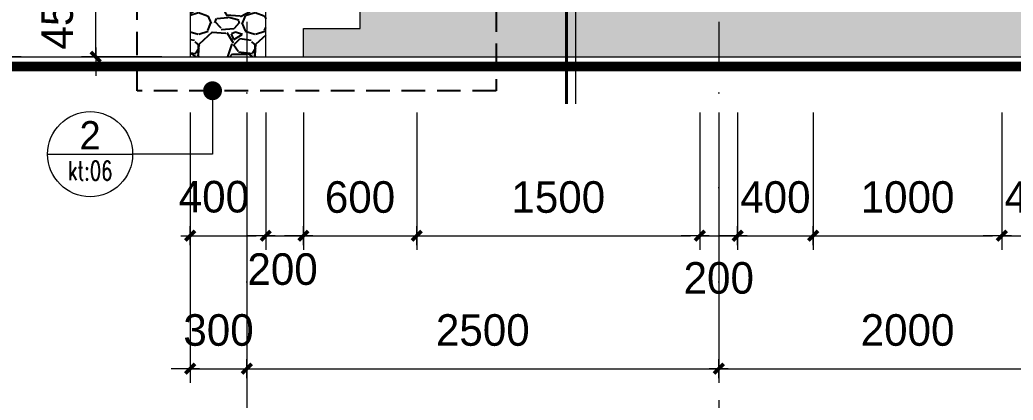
# Model space of a CAD drawing. Header units: millimetres. Extents: x 615730 to 2792744, y 139412 to 597571.
# Drawn here: x 1401812 to 1407072, y 288329 to 290341 of the extents above; entities that cross this region are included whole.
import ezdxf
from ezdxf.enums import TextEntityAlignment as Align

# ---------------------------------------------------------------- set-up
doc = ezdxf.new("R2010")
doc.units = ezdxf.units.MM
doc.header["$MEASUREMENT"] = 0
doc.header["$PDMODE"] = 34
doc.linetypes.add('DASHDOT', pattern=[1, 0.5, -0.25, 0, -0.25])
doc.linetypes.add('HIDDEN2', pattern=[0.1875, 0.125, -0.0625])
doc.layers.get('0').update_dxf_attribs({"lineweight": 5})
for name, color, linetype, lineweight in [('5-020', 5, 'Continuous', 15), ('CAT', 11, 'Continuous', 40), ('KT', 148, 'Continuous', 18), ('thay', 7, 'Continuous', 15), ('TIM TRUC', 149, 'DASHDOT', 9), ('VLIEU', 250, 'Continuous', 9)]:
    doc.layers.add(name, color=color, linetype=linetype, lineweight=lineweight)
for name, color, linetype in [('H', 252, 'Continuous'), ('TEXT', 2, 'Continuous'), ('thaydam', 42, 'Continuous')]:
    doc.layers.add(name, color=color, linetype=linetype)
doc.styles.add('DIM', font='txt.shx', dxfattribs={"height": 120})
doc.styles.add('Ghi chu', font='')
doc.styles.add('VNI-AVO', font='vni-roms.shx')
doc.styles.get('Ghi chu').set_extended_font_data('.VnAvantH')
doc.dimstyles.new('1-50b', dxfattribs={"dimtxt": 167, "dimasz": 50, "dimexe": 75, "dimexo": 150, "dimgap": 120, "dimtad": 1, "dimdec": 0, "dimzin": 12, "dimtxsty": 'VNI-AVO', "dimblk": ']', "dimcen": 0, "dimdle": 50, "dimclrd": 252, "dimclre": 252, "dimclrt": 2, "dimadec": 0, "dimazin": 0, "dimtfac": 1, "dimtdec": 0, "dimtix": 1, "dimtmove": 2, "dimatfit": 0, "dimldrblk": 'OPEN90', "dimfxl": 1, "dimlwd": -1, "dimlwe": -1, "dimarcsym": 0})
doc.dimstyles.new('XuanThuong', dxfattribs={"dimscale": 0, "dimtxt": 210, "dimasz": 100, "dimexe": 75, "dimexo": 0, "dimgap": 60, "dimtad": 1, "dimdec": 0, "dimtxsty": 'DIM', "dimblk1": 'ARCHTICK', "dimblk2": 'ARCHTICK', "dimsah": 1, "dimcen": 250, "dimdle": 100, "dimclrd": 256, "dimclre": 256, "dimclrt": 2, "dimadec": 0, "dimazin": 0, "dimtfac": 1, "dimtdec": 0, "dimtix": 1, "dimtmove": 2, "dimatfit": 3, "dimldrblk": 'DOT', "dimfxl": 1, "dimlwd": -1, "dimlwe": -1, "dimarcsym": 0})

# ---------------------------------------------------------------- blocks, each defined once
blk = doc.blocks.new(']')
for p, q in [((1, 0), (-1, 0)), ((0, 1), (0, -1))]:
    blk.add_line(p, q)
at = {"color": 9, "const_width": 0.4}
blk.add_lwpolyline([(-0.51, -0.51), (0.51, 0.51)], dxfattribs=at)
blk = doc.blocks.new('*D2158')
at = {"layer": 'DEFPOINTS', "color": 0, "ltscale": 10, "transparency": 16777216}
for p in [(1402713.7, 290000.4), (1403113.7, 290000.4), (1403113.7, 289199)]:
    blk.add_point(p, dxfattribs=at)
at = {"layer": 'KT', "color": 252, "ltscale": 10, "transparency": 16777216}
for p, q in [((1402713.7, 289850.4), (1402713.7, 289124)), ((1403113.7, 289850.4), (1403113.7, 289124)), ((1402763.7, 289199), (1403063.7, 289199))]:
    blk.add_line(p, q, dxfattribs=at)
at = {"layer": 'KT', "color": 252, "ltscale": 10, "transparency": 16777216, "xscale": 50, "yscale": 50, "zscale": 50, "rotation": 180}
blk.add_blockref(']', (1402713.7, 289199), dxfattribs=at)
at = {"layer": 'KT', "color": 252, "ltscale": 10, "transparency": 16777216, "xscale": 50, "yscale": 50, "zscale": 50}
blk.add_blockref(']', (1403113.7, 289199), dxfattribs=at)
at = {"layer": 'KT', "color": 2, "ltscale": 10, "transparency": 16777216, "insert": (1402839.2, 289404.2), "char_height": 167, "attachment_point": 5, "style": 'VNI-AVO'}
blk.add_mtext('400', dxfattribs=at)
blk = doc.blocks.new('_Open90')
at = {"color": 0, "linetype": 'ByBlock', "lineweight": -2}
for p, q in [((0, 0), (-1, 0)), ((-0.5, 0.5), (0, 0)), ((0, 0), (-0.5, -0.5))]:
    blk.add_line(p, q, dxfattribs=at)
blk = doc.blocks.new('*D2159')
at = {"layer": 'DEFPOINTS', "color": 0, "ltscale": 10, "transparency": 16777216}
for p in [(1403113.7, 290000.4), (1403313.2, 290000.4), (1403313.2, 289199)]:
    blk.add_point(p, dxfattribs=at)
at = {"layer": 'KT', "color": 252, "ltscale": 10, "transparency": 16777216}
for p, q in [((1403113.7, 289850.4), (1403113.7, 289124)), ((1403313.2, 289850.4), (1403313.2, 289124)), ((1403063.7, 289199), (1403013.7, 289199)), ((1403113.7, 289199), (1403313.2, 289199)), ((1403363.2, 289199), (1403413.2, 289199))]:
    blk.add_line(p, q, dxfattribs=at)
at = {"layer": 'KT', "color": 252, "ltscale": 10, "transparency": 16777216, "xscale": 50, "yscale": 50, "zscale": 50}
blk.add_blockref(']', (1403113.7, 289199), dxfattribs=at)
at = {"layer": 'KT', "color": 252, "ltscale": 10, "transparency": 16777216, "xscale": 50, "yscale": 50, "zscale": 50, "rotation": 180}
blk.add_blockref(']', (1403313.2, 289199), dxfattribs=at)
at = {"layer": 'KT', "color": 2, "ltscale": 10, "transparency": 16777216, "insert": (1403203, 289021.1), "char_height": 167, "attachment_point": 5, "style": 'VNI-AVO'}
blk.add_mtext('200', dxfattribs=at)
blk = doc.blocks.new('*D2160')
at = {"layer": 'DEFPOINTS', "color": 0, "ltscale": 10, "transparency": 16777216}
for p in [(1403313.2, 290000.4), (1403913.2, 290000.4), (1403913.2, 289199)]:
    blk.add_point(p, dxfattribs=at)
at = {"layer": 'KT', "color": 252, "ltscale": 10, "transparency": 16777216}
for p, q in [((1403313.2, 289850.4), (1403313.2, 289124)), ((1403913.2, 289850.4), (1403913.2, 289124)), ((1403263.2, 289199), (1403213.2, 289199)), ((1403313.2, 289199), (1403913.2, 289199)), ((1403963.2, 289199), (1404013.2, 289199))]:
    blk.add_line(p, q, dxfattribs=at)
at = {"layer": 'KT', "color": 252, "ltscale": 10, "transparency": 16777216, "xscale": 50, "yscale": 50, "zscale": 50}
blk.add_blockref(']', (1403313.2, 289199), dxfattribs=at)
at = {"layer": 'KT', "color": 252, "ltscale": 10, "transparency": 16777216, "xscale": 50, "yscale": 50, "zscale": 50, "rotation": 180}
blk.add_blockref(']', (1403913.2, 289199), dxfattribs=at)
at = {"layer": 'KT', "color": 2, "ltscale": 10, "transparency": 16777216, "insert": (1403613.2, 289402.5), "char_height": 167, "attachment_point": 5, "style": 'VNI-AVO'}
blk.add_mtext('600', dxfattribs=at)
blk = doc.blocks.new('*D2161')
at = {"layer": 'DEFPOINTS', "color": 0, "ltscale": 10, "transparency": 16777216}
for p in [(1403913.2, 290000.4), (1405413.2, 290000.4), (1405413.2, 289199)]:
    blk.add_point(p, dxfattribs=at)
at = {"layer": 'KT', "color": 252, "ltscale": 10, "transparency": 16777216}
for p, q in [((1403913.2, 289850.4), (1403913.2, 289124)), ((1405413.2, 289850.4), (1405413.2, 289124)), ((1403963.2, 289199), (1405363.2, 289199))]:
    blk.add_line(p, q, dxfattribs=at)
at = {"layer": 'KT', "color": 252, "ltscale": 10, "transparency": 16777216, "xscale": 50, "yscale": 50, "zscale": 50, "rotation": 180}
blk.add_blockref(']', (1403913.2, 289199), dxfattribs=at)
at = {"layer": 'KT', "color": 252, "ltscale": 10, "transparency": 16777216, "xscale": 50, "yscale": 50, "zscale": 50}
blk.add_blockref(']', (1405413.2, 289199), dxfattribs=at)
at = {"layer": 'KT', "color": 2, "ltscale": 10, "transparency": 16777216, "insert": (1404663.2, 289402.5), "char_height": 167, "attachment_point": 5, "style": 'VNI-AVO'}
blk.add_mtext('1500', dxfattribs=at)
blk = doc.blocks.new('*D2162')
at = {"layer": 'DEFPOINTS', "color": 0, "ltscale": 10, "transparency": 16777216}
for p in [(1405413.2, 290000.4), (1405613.2, 290000.4), (1405613.2, 289199)]:
    blk.add_point(p, dxfattribs=at)
at = {"layer": 'KT', "color": 252, "ltscale": 10, "transparency": 16777216}
for p, q in [((1405413.2, 289850.4), (1405413.2, 289124)), ((1405613.2, 289850.4), (1405613.2, 289124)), ((1405363.2, 289199), (1405313.2, 289199)), ((1405413.2, 289199), (1405613.2, 289199)), ((1405663.2, 289199), (1405713.2, 289199))]:
    blk.add_line(p, q, dxfattribs=at)
at = {"layer": 'KT', "color": 252, "ltscale": 10, "transparency": 16777216, "xscale": 50, "yscale": 50, "zscale": 50}
blk.add_blockref(']', (1405413.2, 289199), dxfattribs=at)
at = {"layer": 'KT', "color": 252, "ltscale": 10, "transparency": 16777216, "xscale": 50, "yscale": 50, "zscale": 50, "rotation": 180}
blk.add_blockref(']', (1405613.2, 289199), dxfattribs=at)
at = {"layer": 'KT', "color": 2, "ltscale": 10, "transparency": 16777216, "insert": (1405513.2, 288974.5), "char_height": 167, "attachment_point": 5, "style": 'VNI-AVO'}
blk.add_mtext('200', dxfattribs=at)
blk = doc.blocks.new('*D2163')
at = {"layer": 'DEFPOINTS', "color": 0, "ltscale": 10, "transparency": 16777216}
for p in [(1405613.2, 290000.4), (1406013.2, 290000.4), (1406013.2, 289199)]:
    blk.add_point(p, dxfattribs=at)
at = {"layer": 'KT', "color": 252, "ltscale": 10, "transparency": 16777216}
for p, q in [((1405613.2, 289850.4), (1405613.2, 289124)), ((1406013.2, 289850.4), (1406013.2, 289124)), ((1405563.2, 289199), (1405513.2, 289199)), ((1405613.2, 289199), (1406013.2, 289199)), ((1406063.2, 289199), (1406113.2, 289199))]:
    blk.add_line(p, q, dxfattribs=at)
at = {"layer": 'KT', "color": 252, "ltscale": 10, "transparency": 16777216, "xscale": 50, "yscale": 50, "zscale": 50}
blk.add_blockref(']', (1405613.2, 289199), dxfattribs=at)
at = {"layer": 'KT', "color": 252, "ltscale": 10, "transparency": 16777216, "xscale": 50, "yscale": 50, "zscale": 50, "rotation": 180}
blk.add_blockref(']', (1406013.2, 289199), dxfattribs=at)
at = {"layer": 'KT', "color": 2, "ltscale": 10, "transparency": 16777216, "insert": (1405813.2, 289402.5), "char_height": 167, "attachment_point": 5, "style": 'VNI-AVO'}
blk.add_mtext('400', dxfattribs=at)
blk = doc.blocks.new('*D2164')
at = {"layer": 'DEFPOINTS', "color": 0, "ltscale": 10, "transparency": 16777216}
for p in [(1406013.2, 290000.4), (1407013, 290000.4), (1407013, 289199)]:
    blk.add_point(p, dxfattribs=at)
at = {"layer": 'KT', "color": 252, "ltscale": 10, "transparency": 16777216}
for p, q in [((1406013.2, 289850.4), (1406013.2, 289124)), ((1407013, 289850.4), (1407013, 289124)), ((1406063.2, 289199), (1406963, 289199))]:
    blk.add_line(p, q, dxfattribs=at)
at = {"layer": 'KT', "color": 252, "ltscale": 10, "transparency": 16777216, "xscale": 50, "yscale": 50, "zscale": 50, "rotation": 180}
blk.add_blockref(']', (1406013.2, 289199), dxfattribs=at)
at = {"layer": 'KT', "color": 252, "ltscale": 10, "transparency": 16777216, "xscale": 50, "yscale": 50, "zscale": 50}
blk.add_blockref(']', (1407013, 289199), dxfattribs=at)
at = {"layer": 'KT', "color": 2, "ltscale": 10, "transparency": 16777216, "insert": (1406513.1, 289402.5), "char_height": 167, "attachment_point": 5, "style": 'VNI-AVO'}
blk.add_mtext('1000', dxfattribs=at)
blk = doc.blocks.new('*D2165')
at = {"layer": 'DEFPOINTS', "color": 0, "ltscale": 10, "transparency": 16777216}
for p in [(1407013, 290000.4), (1407413, 290000.4), (1407413, 289199)]:
    blk.add_point(p, dxfattribs=at)
at = {"layer": 'KT', "color": 252, "ltscale": 10, "transparency": 16777216}
for p, q in [((1407013, 289850.4), (1407013, 289124)), ((1407413, 289850.4), (1407413, 289124)), ((1406963, 289199), (1406913, 289199)), ((1407013, 289199), (1407413, 289199)), ((1407463, 289199), (1407513, 289199))]:
    blk.add_line(p, q, dxfattribs=at)
at = {"layer": 'KT', "color": 252, "ltscale": 10, "transparency": 16777216, "xscale": 50, "yscale": 50, "zscale": 50}
blk.add_blockref(']', (1407013, 289199), dxfattribs=at)
at = {"layer": 'KT', "color": 252, "ltscale": 10, "transparency": 16777216, "xscale": 50, "yscale": 50, "zscale": 50, "rotation": 180}
blk.add_blockref(']', (1407413, 289199), dxfattribs=at)
at = {"layer": 'KT', "color": 2, "ltscale": 10, "transparency": 16777216, "insert": (1407213, 289402.5), "char_height": 167, "attachment_point": 5, "style": 'VNI-AVO'}
blk.add_mtext('400', dxfattribs=at)
blk = doc.blocks.new('*D2184')
at = {"layer": 'DEFPOINTS', "color": 0, "ltscale": 10, "transparency": 16777216}
for p in [(1403013.7, 290000.4), (1405513.2, 290000.4), (1405513.2, 288495.4)]:
    blk.add_point(p, dxfattribs=at)
at = {"layer": 'KT', "color": 252, "ltscale": 10, "transparency": 16777216}
for p, q in [((1403013.7, 289850.4), (1403013.7, 288420.4)), ((1405513.2, 289850.4), (1405513.2, 288420.4)), ((1403063.7, 288495.4), (1405463.2, 288495.4))]:
    blk.add_line(p, q, dxfattribs=at)
at = {"layer": 'KT', "color": 252, "ltscale": 10, "transparency": 16777216, "xscale": 50, "yscale": 50, "zscale": 50, "rotation": 180}
blk.add_blockref(']', (1403013.7, 288495.4), dxfattribs=at)
at = {"layer": 'KT', "color": 252, "ltscale": 10, "transparency": 16777216, "xscale": 50, "yscale": 50, "zscale": 50}
blk.add_blockref(']', (1405513.2, 288495.4), dxfattribs=at)
at = {"layer": 'KT', "color": 2, "ltscale": 10, "transparency": 16777216, "insert": (1404263.5, 288698.9), "char_height": 167, "attachment_point": 5, "style": 'VNI-AVO'}
blk.add_mtext('2500', dxfattribs=at)
blk = doc.blocks.new('*D2185')
at = {"layer": 'DEFPOINTS', "color": 0, "ltscale": 10, "transparency": 16777216}
for p in [(1405513.2, 290000.4), (1407513.2, 290000.4), (1407513.2, 288495.4)]:
    blk.add_point(p, dxfattribs=at)
at = {"layer": 'KT', "color": 252, "ltscale": 10, "transparency": 16777216}
for p, q in [((1405513.2, 289850.4), (1405513.2, 288420.4)), ((1407513.2, 289850.4), (1407513.2, 288420.4)), ((1405563.2, 288495.4), (1407463.2, 288495.4))]:
    blk.add_line(p, q, dxfattribs=at)
at = {"layer": 'KT', "color": 252, "ltscale": 10, "transparency": 16777216, "xscale": 50, "yscale": 50, "zscale": 50, "rotation": 180}
blk.add_blockref(']', (1405513.2, 288495.4), dxfattribs=at)
at = {"layer": 'KT', "color": 252, "ltscale": 10, "transparency": 16777216, "xscale": 50, "yscale": 50, "zscale": 50}
blk.add_blockref(']', (1407513.2, 288495.4), dxfattribs=at)
at = {"layer": 'KT', "color": 2, "ltscale": 10, "transparency": 16777216, "insert": (1406513.2, 288698.9), "char_height": 167, "attachment_point": 5, "style": 'VNI-AVO'}
blk.add_mtext('2000', dxfattribs=at)
blk = doc.blocks.new('*D2193')
at = {"layer": 'DEFPOINTS', "color": 0, "ltscale": 10, "transparency": 16777216}
for p in [(1402713.7, 290000.4), (1403013.7, 290000.4), (1403013.7, 288495.4)]:
    blk.add_point(p, dxfattribs=at)
at = {"layer": 'KT', "color": 252, "ltscale": 10, "transparency": 16777216}
for p, q in [((1402713.7, 289850.4), (1402713.7, 288420.4)), ((1403013.7, 289850.4), (1403013.7, 288420.4)), ((1402663.7, 288495.4), (1402613.7, 288495.4)), ((1402713.7, 288495.4), (1403013.7, 288495.4)), ((1403063.7, 288495.4), (1403113.7, 288495.4))]:
    blk.add_line(p, q, dxfattribs=at)
at = {"layer": 'KT', "color": 252, "ltscale": 10, "transparency": 16777216, "xscale": 50, "yscale": 50, "zscale": 50}
blk.add_blockref(']', (1402713.7, 288495.4), dxfattribs=at)
at = {"layer": 'KT', "color": 252, "ltscale": 10, "transparency": 16777216, "xscale": 50, "yscale": 50, "zscale": 50, "rotation": 180}
blk.add_blockref(']', (1403013.7, 288495.4), dxfattribs=at)
at = {"layer": 'KT', "color": 2, "ltscale": 10, "transparency": 16777216, "insert": (1402863.7, 288698.9), "char_height": 167, "attachment_point": 5, "style": 'VNI-AVO'}
blk.add_mtext('300', dxfattribs=at)
blk = doc.blocks.new('*D2194')
at = {"layer": 'DEFPOINTS', "color": 0, "ltscale": 10, "transparency": 16777216}
for p in [(1403013.7, 290000.4), (1423613, 290000.4), (1423613, 287753.8)]:
    blk.add_point(p, dxfattribs=at)
at = {"layer": 'KT', "color": 252, "ltscale": 10, "transparency": 16777216}
for p, q in [((1403013.7, 289850.4), (1403013.7, 287678.8)), ((1423613, 289850.4), (1423613, 287678.8)), ((1403063.7, 287753.8), (1423563, 287753.8))]:
    blk.add_line(p, q, dxfattribs=at)
at = {"layer": 'KT', "color": 252, "ltscale": 10, "transparency": 16777216, "xscale": 50, "yscale": 50, "zscale": 50, "rotation": 180}
blk.add_blockref(']', (1403013.7, 287753.8), dxfattribs=at)
at = {"layer": 'KT', "color": 252, "ltscale": 10, "transparency": 16777216, "xscale": 50, "yscale": 50, "zscale": 50}
blk.add_blockref(']', (1423613, 287753.8), dxfattribs=at)
at = {"layer": 'KT', "color": 2, "ltscale": 10, "transparency": 16777216, "insert": (1413313.4, 287957.3), "char_height": 167, "attachment_point": 5, "style": 'VNI-AVO'}
blk.add_mtext('20599', dxfattribs=at)
blk = doc.blocks.new('*D2458')
at = {"layer": 'DEFPOINTS', "color": 0, "ltscale": 10, "transparency": 16777216}
for p in [(1401089.2, 290745), (1401968.9, 290745), (1401968.9, 290145)]:
    blk.add_point(p, dxfattribs=at)
at = {"layer": 'KT', "color": 252, "ltscale": 10, "transparency": 16777216}
for p, q in [((1401089.2, 290795), (1401089.2, 290845)), ((1401818.9, 290745), (1401014.2, 290745)), ((1401089.2, 290145), (1401089.2, 290745)), ((1401818.9, 290145), (1401014.2, 290145)), ((1401089.2, 290095), (1401089.2, 290045))]:
    blk.add_line(p, q, dxfattribs=at)
at = {"layer": 'KT', "color": 252, "ltscale": 10, "transparency": 16777216, "xscale": 50, "yscale": 50, "zscale": 50}
for p, rotation in [((1401089.2, 290745), 270), ((1401089.2, 290145), 90)]:
    blk.add_blockref(']', p, dxfattribs=dict(at, rotation=rotation))
at = {"layer": 'KT', "color": 2, "ltscale": 10, "transparency": 16777216, "insert": (1400885.7, 290445), "char_height": 167, "attachment_point": 5, "rotation": 90, "style": 'VNI-AVO'}
blk.add_mtext('600', dxfattribs=at)
blk = doc.blocks.new('*D2463')
at = {"layer": 'DEFPOINTS', "color": 0, "ltscale": 10, "transparency": 16777216}
for p in [(1402213.5, 290595), (1402713.7, 290595), (1402713.7, 290145)]:
    blk.add_point(p, dxfattribs=at)
at = {"layer": 'KT', "color": 252, "ltscale": 10, "transparency": 16777216}
for p, q in [((1402213.5, 290645), (1402213.5, 290695)), ((1402563.7, 290595), (1402138.5, 290595)), ((1402213.5, 290145), (1402213.5, 290595)), ((1402563.7, 290145), (1402138.5, 290145)), ((1402213.5, 290095), (1402213.5, 290045))]:
    blk.add_line(p, q, dxfattribs=at)
at = {"layer": 'KT', "color": 252, "ltscale": 10, "transparency": 16777216, "xscale": 50, "yscale": 50, "zscale": 50}
for p, rotation in [((1402213.5, 290595), 270), ((1402213.5, 290145), 90)]:
    blk.add_blockref(']', p, dxfattribs=dict(at, rotation=rotation))
at = {"layer": 'KT', "color": 2, "ltscale": 10, "transparency": 16777216, "insert": (1402010, 290370), "char_height": 167, "attachment_point": 5, "rotation": 90, "style": 'VNI-AVO'}
blk.add_mtext('450', dxfattribs=at)
blk = doc.blocks.new('Duong dan chua khai trien')
blk.add_line((0, 0), (900, 0))
blk.add_circle((450, 0), 450)
at = {"layer": 'TEXT', "style": 'Ghi chu'}
blk.add_attdef('A', text='', height=300, dxfattribs=at).set_placement((450, 50), align=Align.CENTER)
at = {"layer": 'TEXT', "style": 'DIM', "width": 0.75}
blk.add_attdef('KT-00', text='', height=200, dxfattribs=at).set_placement((450, -75), align=Align.TOP_CENTER)
blk = doc.blocks.new('_ARCHTICK')
at = {"color": 0, "linetype": 'ByBlock', "const_width": 0.15}
blk.add_lwpolyline([(-0.5, -0.5), (0.5, 0.5)], dxfattribs=at)
blk = doc.blocks.new('_DOT')
at = {"color": 0, "linetype": 'ByBlock'}
blk.add_line((-0.5, 0), (-1, 0), dxfattribs=at)
at = {"color": 0, "linetype": 'ByBlock', "const_width": 0.5}
blk.add_lwpolyline([(-0.25, 0, 1), (0.25, 0, 1)], format="xyb", close=True, dxfattribs=at)

msp = doc.modelspace()

# ---------------------------------------------------------------- hatches: boundary and pattern name
at = {"layer": 'H', "linetype": 'Continuous', "ltscale": 900}
h = msp.add_hatch(dxfattribs=at)
h.set_pattern_fill('GRAVEL', color=256, scale=1000, style=0)
h.set_pattern_definition([(228.0128, (736372.39, 2921.688), (-2399.99946965, -2700.0004025), [40.3608, -3995.7264]), (184.9697, (736345.39, 2891.688), (3600.00031546, 299.9973921), [69.2604, -6856.7775]), (132.5104, (736276.39, 2885.688), (2999.9972155, -3300.00260216), [48.8364, -4834.8096]), (267.2737, (736159.39, 2810.688), (299.99880532, 6000.0000885), [63.0714, -6244.0674]), (292.8337, (736156.39, 2747.688), (-1500.00297163, 3599.99892353), [61.8465, -6122.8119]), (357.2737, (736180.39, 2690.688), (-6000.0000885, 299.99880532), [63.0714, -6244.0674]), (37.6942, (736243.389, 2687.688), (-3900.00220369, -2999.99712155), [83.4087, -8257.4547]), (72.2553, (736309.389, 2738.688), (2100.00322881, 6599.99886937), [78.7464, -7795.8963]), (121.4296, (736333.39, 2813.688), (-2400.00247025, 3899.99851095), [63.285, -6265.2219]), (175.2364, (736300.39, 2867.688), (3300.0002839, -299.9974598), [72.2496, -3540.2289]), (222.3974, (736228.389, 2873.688), (-3600.00220532, -3299.9976246), [93.4344, -9250.0125]), (138.8141, (736456.39, 2807.688), (-2100.000884, 1799.999194), [31.8903, -3157.1532]), (171.4692, (736432.39, 2828.688), (3899.99948544, -600.002373), [60.6711, -6006.4533]), (225, (736372.4, 2837.69), (-3e-14, -300.00009), [42.4263, -381.8376]), (203.1986, (736351.39, 2873.688), (1499.9999192, 600.0003976), [22.8474, -2261.8845]), (291.8014, (736330.39, 2864.69), (-299.999973, 900.000082), [32.3109, -1583.2386]), (30.9638, (736342.39, 2834.69), (899.9994067, 600.000745), [52.4787, -1696.8069]), (161.5651, (736387.39, 2861.69), (600.00013, -299.999521), [37.9473, -910.7361]), (16.3895, (736156.39, 2864.688), (3000.00065952, 899.99781295), [53.16, -5262.8535]), (70.3462, (736207.39, 2879.688), (-1199.9985742, -3300.0006407), [44.5983, -4415.2224]), (293.1986, (736387.39, 2921.688), (-600.0003976, 1499.9999192), [45.6945, -2239.0374]), (343.6105, (736405.39, 2879.688), (-3000.00065952, 899.99781295), [53.16, -5262.8535]), (339.444, (736156.39, 2678.688), (-1500.0005534, 599.998799), [51.264, -2511.9372]), (294.7751, (736204.39, 2660.688), (-1499.9976568, 3300.00102655), [42.9534, -4252.3929]), (66.8014, (736390.39, 2621.688), (600.0003976, 1499.9999192), [45.6945, -2239.0374]), (17.354, (736408.39, 2663.688), (-3900.00060573, -1199.99835068), [50.2893, -4978.6272]), (69.444, (736243.39, 2621.688), (-599.998799, -1500.0005534), [25.632, -2537.5692]), (101.3099, (736372.39, 2621.69), (-299.9992896, 1200.0002257), [15.297, -1514.4087]), (165.9638, (736369.39, 2636.69), (900.000164, -299.999417), [61.8465, -1175.085]), (186.009, (736309.39, 2651.688), (2999.99992527, 299.99979524), [57.315, -5674.1769]), (303.6901, (736342.39, 2807.69), (-300.0004, 599.999867), [43.2666, -1038.3987]), (353.1572, (736366.39, 2771.688), (5099.99980964, -600.00239938), [75.5382, -7478.2689]), (60.9454, (736441.39, 2762.688), (-1200.0000082, -2100.0001154), [30.8868, -3057.8022]), (90, (736456.4, 2789.7), (-300, 300), [18, -282]), (120.2564, (736303.39, 2660.688), (1199.99846604, -2100.00073676), [41.6772, -4126.056]), (48.0128, (736282.39, 2696.688), (2399.99946965, 2700.0004025), [80.7216, -3955.3656]), (0, (736336.4, 2756.7), (300, 300), [78, -222]), (325.3048, (736414.39, 2756.688), (-2999.9982777, 2100.0025829), [47.4342, -4695.9822]), (254.0546, (736453.39, 2729.688), (-299.9999668, -1200.000038), [43.6806, -2140.3524]), (207.646, (736441.39, 2687.688), (-5699.99874215, -3000.00231395), [71.1195, -7040.8422]), (175.4261, (736378.39, 2654.688), (-3900.0001675, 299.99844035), [75.2397, -7448.7222])])
h.paths.add_polyline_path([(1403113.7, 290595), (1402713.7, 290595), (1402713.7, 290145), (1403113.7, 290145)])
at = {"layer": 'VLIEU', "ltscale": 10}
h = msp.add_hatch(dxfattribs=at)
h.set_pattern_fill('AR-CONC', color=256, scale=50, style=0)
h.set_pattern_definition([(50, (736156.4, 2621.7), (358.63009, -31.37607), [37.5, -412.5]), (355, (736156.4, 2621.7), (-69.37567, 376.09607), [30, -330]), (100.4514, (736186.28, 2619.07), (289.25469, 344.71977), [31.8701, -350.57106]), (46.1842, (736156.4, 2721.7), (533.62052, -82.7595), [56.25, -618.75]), (96.6356, (736200.86, 2714.8), (467.33135, 487.05894), [47.80514, -525.8565]), (351.1842, (736156.4, 2721.7), (467.33097, 487.0593), [45, -495]), (21, (736206.4, 2696.7), (298.45353, -201.30945), [37.5, -412.5]), (326, (736206.4, 2696.7), (121.65767, 362.57502), [30, -330]), (71.4514, (736231.26, 2679.9), (420.11131, 161.26525), [31.8701, -350.57106]), (37.5, (736156.39, 2621.69), (6.079928, 166.446927), [0, -326, 0, -335, 0, -331.25]), (7.5, (736156.39, 2621.69), (131.53477, 197.205856), [0, -191, 0, -318.5, 0, -126.25]), (327.5, (736044.89, 2621.69), (266.911218, -11.277436), [0, -125, 0, -390, 0, -517.5]), (317.5, (735994.9, 2621.69), (291.593085, 50.05249), [0, -162.5, 0, -259, 0, -367.5])])
h.paths.add_polyline_path([(1403313.2, 290145), (1403313.2, 290295), (1403613.2, 290295), (1403613.2, 290445), (1403913.2, 290445), (1403913.2, 290595), (1411412.7, 290595), (1411412.7, 290745), (1423713, 290745), (1423713, 290145)])

# ---------------------------------------------------------------- linework, layer by layer
at = {"layer": '5-020', "color": 1}
for p, q in [((1403613.2, 290295), (1403613.2, 290445)), ((1403313.2, 290145), (1403313.2, 290295)), ((1403313.2, 290295), (1403613.2, 290295)), ((1400524.1, 290145), (1423921.1, 290145))]:
    msp.add_line(p, q, dxfattribs=at)
at = {"layer": 'CAT'}
msp.add_line((1404706.1, 289896.8), (1404706.1, 291056.5), dxfattribs=at)
at = {"layer": 'thay'}
msp.add_line((1404756.4, 289896.8), (1404756.4, 291056.5), dxfattribs=at)
at = {"layer": 'thay', "elevation": 126.9}
msp.add_lwpolyline([(1402713.7, 290595), (1402713.7, 290145), (1403113.7, 290145), (1403113.7, 290595)], dxfattribs=at)
at = {"layer": 'thay', "ltscale": 10, "const_width": 50}
msp.add_lwpolyline([(1400534.5, 290094.4), (1423919.3, 290094.4)], dxfattribs=at)
at = {"layer": 'thaydam', "linetype": 'HIDDEN2', "ltscale": 1000}
msp.add_lwpolyline([(1402433.5, 291152.6), (1404333.5, 291152.6), (1404333.5, 289965.8), (1402433.5, 289965.8)], close=True, dxfattribs=at)
at = {"layer": 'TIM TRUC', "ltscale": 500}
for p, q in [((1403013.7, 299831.5), (1403013.7, 287548.1)), ((1405513.2, 299831.5), (1405513.2, 287548.1)), ((1399509.6, 290145), (1424900.4, 290145))]:
    msp.add_line(p, q, dxfattribs=at)
at = {"layer": 'VLIEU', "ltscale": 10}
msp.add_line((1400524.1, 290145), (1402476.6, 290145), dxfattribs=at)

# ---------------------------------------------------------------- block references
at = {"layer": 'thay'}
ref = msp.add_blockref('Duong dan chua khai trien', (1401958.7, 289630.2), dxfattribs=dict(at, xscale=0.5, yscale=0.5, zscale=0.5))
ref.add_attrib('A', '2', dxfattribs={"layer": 'TEXT', "height": 150, "style": 'Ghi chu'}).set_placement((1402183.7, 289655.2), align=Align.CENTER)
ref.add_attrib('KT-00', 'kt:06', dxfattribs={"layer": 'TEXT', "height": 100, "style": 'DIM', "width": 0.7}).set_placement((1402183.7, 289592.7), align=Align.TOP_CENTER)

# ---------------------------------------------------------------- dimensions: what is measured, and where the dimension line sits
at = {"layer": 'KT', "ltscale": 10}
for base, p1, p2, picture, middle in [((1401089.2, 290745), (1401968.9, 290145), (1401968.9, 290745), '*D2458', (1400885.7, 290445)), ((1402213.5, 290595), (1402713.7, 290145), (1402713.7, 290595), '*D2463', (1402010, 290370))]:
    dim = msp.add_linear_dim(base=base, p1=p1, p2=p2, angle=90, dimstyle='1-50b', dxfattribs=at)
    dim.commit()
    dim.dimension.update_dxf_attribs({"geometry": picture, "text_midpoint": middle})
for base, p1, p2, picture, middle in [((1403013.7, 288495.4), (1402713.7, 290000.4), (1403013.7, 290000.4), '*D2193', (1402863.7, 288698.9)), ((1405513.2263, 288495.3906), (1403013.6962, 290000.4072), (1405513.2263, 290000.4072), '*D2184', (1404263.4613, 288698.8906)), ((1423613, 287753.8), (1403013.7, 290000.4), (1423613, 290000.4), '*D2194', (1413313.4, 287957.3)), ((1403913.2, 289199), (1403313.2, 290000.4), (1403913.2, 290000.4), '*D2160', (1403613.2, 289402.5)), ((1405413.2, 289199), (1403913.2, 290000.4), (1405413.2, 290000.4), '*D2161', (1404663.2, 289402.5)), ((1407513.2, 288495.4), (1405513.2, 290000.4), (1407513.2, 290000.4), '*D2185', (1406513.2, 288698.9)), ((1406013.2, 289199), (1405613.2, 290000.4), (1406013.2, 290000.4), '*D2163', (1405813.2, 289402.5)), ((1407013, 289199), (1406013.2, 290000.4), (1407013, 290000.4), '*D2164', (1406513.1, 289402.5)), ((1407413, 289199), (1407013, 290000.4), (1407413, 290000.4), '*D2165', (1407213, 289402.5))]:
    dim = msp.add_linear_dim(base=base, p1=p1, p2=p2, dimstyle='1-50b', dxfattribs=at)
    dim.commit()
    dim.dimension.update_dxf_attribs({"geometry": picture, "text_midpoint": middle})
for base, p1, p2, picture, middle in [((1403113.7, 289199), (1402713.7, 290000.4), (1403113.7, 290000.4), '*D2158', (1402839.2, 289404.2)), ((1403313.2263, 289198.9519), (1403113.6962, 290000.4072), (1403313.2263, 290000.4072), '*D2159', (1403203.0205, 289021.0886)), ((1405613.2, 289199), (1405413.2, 290000.4), (1405613.2, 290000.4), '*D2162', (1405513.2, 288974.5))]:
    dim = msp.add_linear_dim(base=base, p1=p1, p2=p2, dimstyle='1-50b', dxfattribs=at)
    dim.commit()
    dim.dimension.update_dxf_attribs({"geometry": picture, "text_midpoint": middle, "dimtype": 160})

# ---------------------------------------------------------------- leaders
at = {"layer": 'KT'}
msp.add_leader([(1402832.1, 289965.8), (1402832.1, 289630.2), (1402408.7, 289630.2)], dimstyle='XuanThuong', override={"dimscale": 1, "dimtxt": 180}, dxfattribs=at)

doc.saveas('drawing.dxf')
